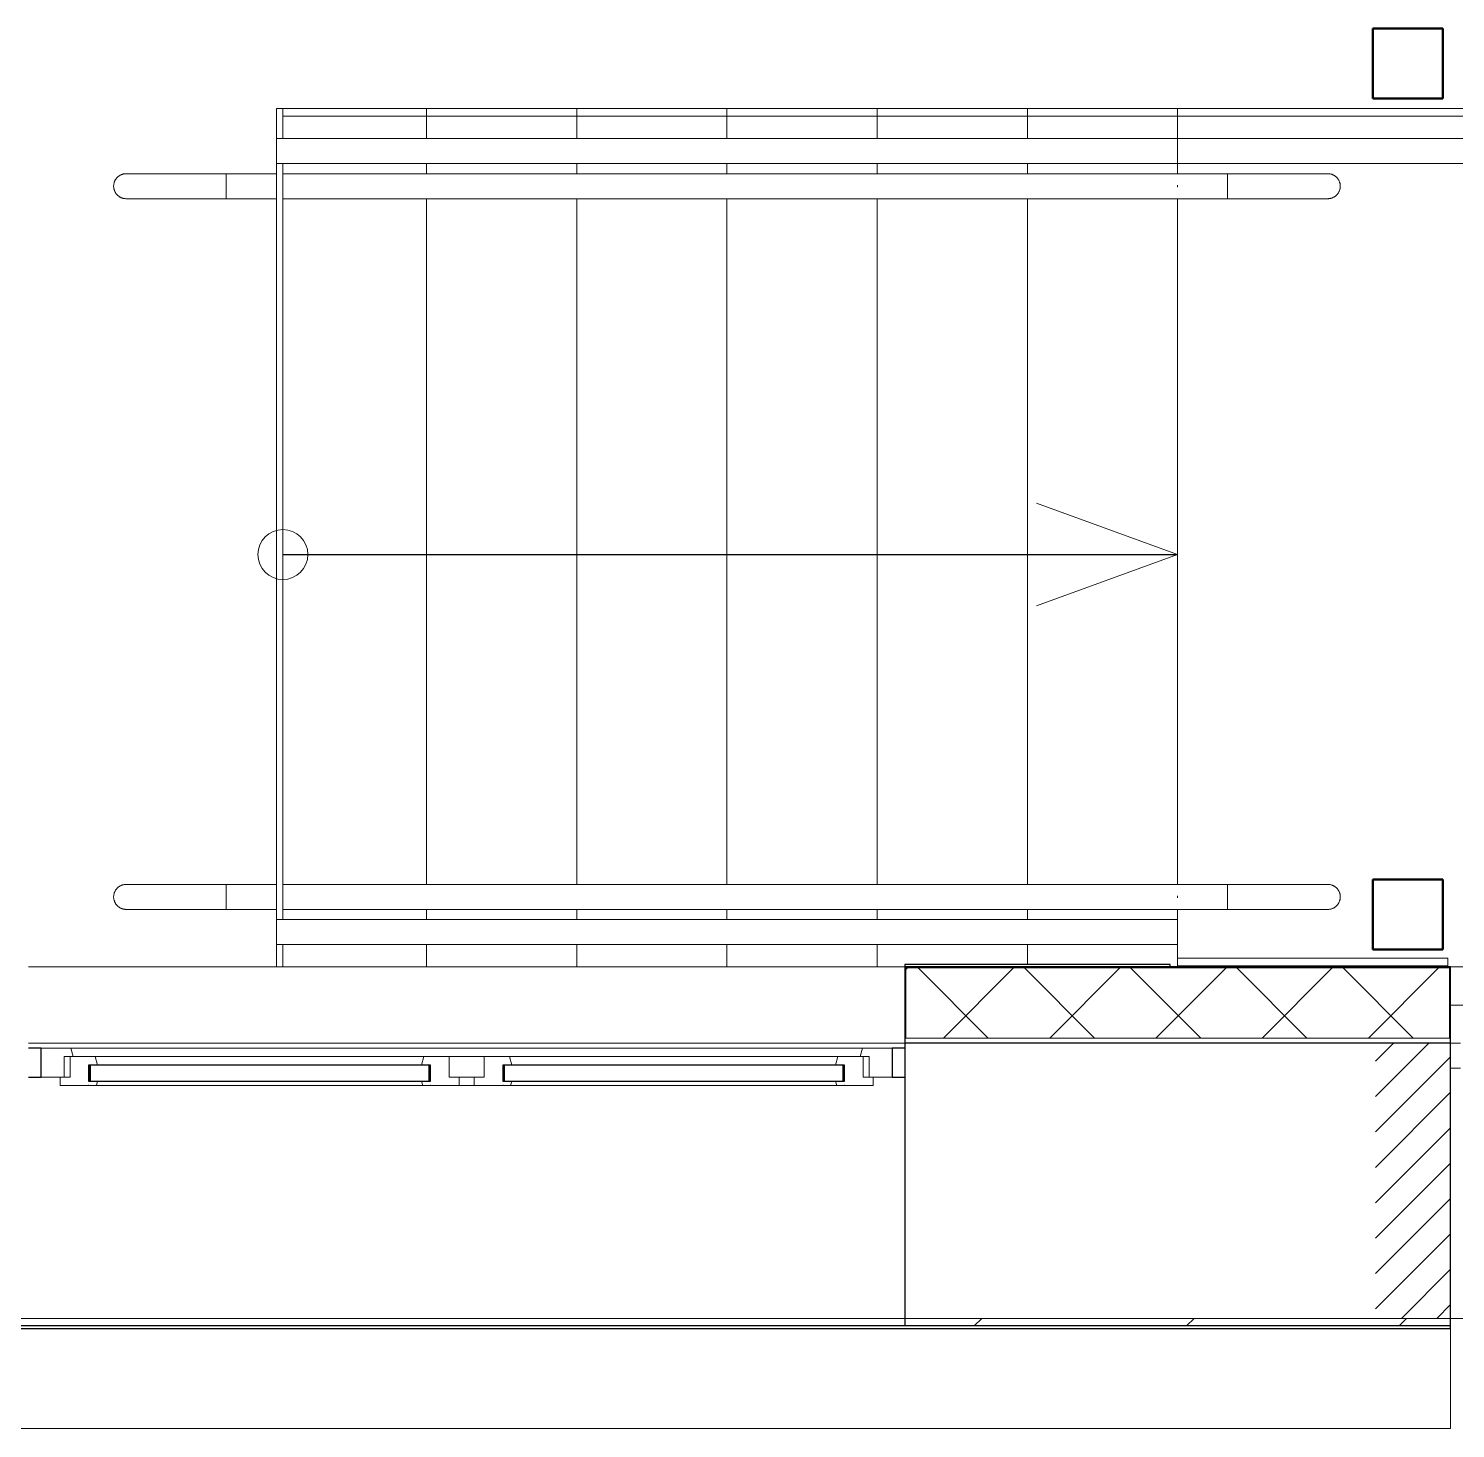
# Model space of a CAD drawing. Header units: millimetres. Extents: x -259809 to 472825, y -397243 to 31861.
# Drawn here: x -57751 to -54901, y -326052 to -323255 of the extents above; entities that cross this region are included whole.
import ezdxf

# ---------------------------------------------------------------- set-up
doc = ezdxf.new("R2010")
doc.units = ezdxf.units.MM
doc.linetypes.add('ADSK_Линия сетки', pattern=[25, 20, -2.5, 0, -2.5])
doc.linetypes.add('ADSK_Штриховая_ш2 п1_5', pattern=[4.5, 3, -1.5])
for name, color, linetype, lineweight in [('_ Окна', 252, 'Continuous', 30), ('Аннотация', 252, 'Continuous', 18), ('Двери', 252, 'Continuous', 9), ('Лестницы', 252, 'Continuous', 9), ('Несущие колонны', 252, 'Continuous', 18), ('Ограждение', 252, 'Continuous', 9), ('Окна', 252, 'Continuous', 9), ('Оси', 252, 'Continuous', 9), ('Стены внутренние', 252, 'Continuous', 18), ('Стены наружные', 252, 'Continuous', 18), ('Стены штриховка', 7, 'Continuous', 9)]:
    doc.layers.add(name, color=color, linetype=linetype, lineweight=lineweight)
doc.layers.add('Узлы', color=252, linetype='Continuous')

# ---------------------------------------------------------------- blocks, each defined once
blk = doc.blocks.new('1 этаж')
at = {"layer": 'Двери', "lineweight": 18, "true_color": 0x636466}
h = blk.add_hatch(dxfattribs=at)
h.set_pattern_fill('FP_2', color=251, style=0, pattern_type=2)
h.set_pattern_definition([(45, (-54185.8, 27129.687), (-35.3553, 35.3553), [])])
h.paths.add_polyline_path([(-53060.8, 26854.7), (-53060.8, 27404.7), (-53210.8, 27404.7), (-53210.8, 26854.7), (-53133.8, 26854.7)])
h.paths.add_polyline_path([(-54910.8, 26854.7), (-54910.8, 27404.7), (-55060.8, 27404.7), (-55060.8, 26854.7)])
at = {"layer": '_ Окна', "color": 251, "true_color": 0x636466}
for p, q in [((-57725.8, 27394.7), (-57750.8, 27394.7)), ((-57725.8, 27336.7), (-57725.8, 27394.7)), ((-56000.8, 27394.7), (-56025.8, 27394.7)), ((-56025.8, 27394.7), (-56025.8, 27336.7)), ((-57627.8, 27360.7), (-57630.8, 27360.7)), ((-57630.8, 27360.7), (-57630.8, 27328.7)), ((-56950.8, 27360.7), (-57627.8, 27360.7)), ((-57627.8, 27360.7), (-57627.8, 27328.7)), ((-57627.8, 27328.7), (-57627.8, 27360.7)), ((-56950.8, 27328.7), (-56950.8, 27360.7)), ((-56950.8, 27360.7), (-56950.8, 27328.7)), ((-56947.8, 27360.7), (-56950.8, 27360.7)), ((-56947.8, 27328.7), (-56947.8, 27360.7)), ((-56800.8, 27360.7), (-56803.8, 27360.7)), ((-56803.8, 27360.7), (-56803.8, 27328.7)), ((-56123.8, 27360.7), (-56800.8, 27360.7)), ((-56800.8, 27360.7), (-56800.8, 27328.7)), ((-56800.8, 27328.7), (-56800.8, 27360.7)), ((-56123.8, 27328.7), (-56123.8, 27360.7)), ((-56123.8, 27360.7), (-56123.8, 27328.7)), ((-56120.8, 27360.7), (-56123.8, 27360.7)), ((-56120.8, 27328.7), (-56120.8, 27360.7)), ((-57750.8, 27336.7), (-57725.8, 27336.7)), ((-56025.8, 27336.7), (-56000.8, 27336.7)), ((-57630.8, 27328.7), (-57627.8, 27328.7)), ((-57627.8, 27328.7), (-56950.8, 27328.7)), ((-56950.8, 27328.7), (-56947.8, 27328.7)), ((-56803.8, 27328.7), (-56800.8, 27328.7)), ((-56800.8, 27328.7), (-56123.8, 27328.7)), ((-56123.8, 27328.7), (-56120.8, 27328.7))]:
    blk.add_line(p, q, dxfattribs=at)
at = {"layer": '_ Окна', "color": 251, "lineweight": 18, "true_color": 0x636466}
for p, q in [((-57666.4, 27394.7), (-57725.8, 27394.7)), ((-57725.8, 27394.7), (-57725.8, 27336.7)), ((-57661.8, 27377.7), (-57666.4, 27394.7)), ((-56085.2, 27394.7), (-56089.8, 27377.7)), ((-56025.8, 27394.7), (-56085.2, 27394.7)), ((-56025.8, 27336.7), (-56025.8, 27394.7)), ((-57679.8, 27336.7), (-57679.8, 27377.7)), ((-57679.8, 27377.7), (-57667.8, 27377.7)), ((-57667.8, 27377.7), (-57667.8, 27336.7)), ((-57617.4, 27377.7), (-57667.8, 27377.7)), ((-57630.8, 27328.7), (-57630.8, 27360.7)), ((-57630.8, 27360.7), (-57612.8, 27360.7)), ((-57612.8, 27360.7), (-57617.4, 27377.7)), ((-56961.2, 27377.7), (-56965.8, 27360.7)), ((-56965.8, 27360.7), (-56947.8, 27360.7)), ((-56910.8, 27377.7), (-56961.2, 27377.7)), ((-56947.8, 27360.7), (-56947.8, 27328.7)), ((-56910.8, 27336.7), (-56910.8, 27377.7)), ((-56840.8, 27377.7), (-56840.8, 27336.7)), ((-56790.4, 27377.7), (-56840.8, 27377.7)), ((-56803.8, 27328.7), (-56803.8, 27360.7)), ((-56803.8, 27360.7), (-56785.8, 27360.7)), ((-56785.8, 27360.7), (-56790.4, 27377.7)), ((-56134.2, 27377.7), (-56138.8, 27360.7)), ((-56138.8, 27360.7), (-56120.8, 27360.7)), ((-56083.8, 27377.7), (-56134.2, 27377.7)), ((-56120.8, 27360.7), (-56120.8, 27328.7)), ((-56083.8, 27336.7), (-56083.8, 27377.7)), ((-56083.8, 27377.7), (-56071.8, 27377.7)), ((-56071.8, 27377.7), (-56071.8, 27336.7)), ((-57725.8, 27336.7), (-57687.8, 27336.7)), ((-57667.8, 27336.7), (-57687.8, 27336.7)), ((-57687.8, 27336.7), (-57687.8, 27319.7)), ((-56890.8, 27336.7), (-56910.8, 27336.7)), ((-56890.8, 27319.7), (-56890.8, 27336.7)), ((-56840.8, 27336.7), (-56860.8, 27336.7)), ((-56860.8, 27336.7), (-56860.8, 27319.7)), ((-56063.8, 27336.7), (-56083.8, 27336.7)), ((-56063.8, 27319.7), (-56063.8, 27336.7)), ((-56063.8, 27336.7), (-56025.8, 27336.7)), ((-57687.8, 27319.7), (-57631.8, 27319.7)), ((-57631.8, 27319.7), (-57630.8, 27320.7)), ((-57612.8, 27328.7), (-57630.8, 27328.7)), ((-57630.8, 27320.7), (-57629.8, 27319.7)), ((-57629.8, 27319.7), (-57615.2, 27319.7)), ((-57615.2, 27319.7), (-57612.8, 27328.7)), ((-56947.8, 27328.7), (-56965.8, 27328.7)), ((-56965.8, 27328.7), (-56963.4, 27319.7)), ((-56963.4, 27319.7), (-56948.8, 27319.7)), ((-56948.8, 27319.7), (-56947.8, 27320.7)), ((-56947.8, 27320.7), (-56946.8, 27319.7)), ((-56946.8, 27319.7), (-56890.8, 27319.7)), ((-56860.8, 27319.7), (-56804.8, 27319.7)), ((-56804.8, 27319.7), (-56803.8, 27320.7)), ((-56785.8, 27328.7), (-56803.8, 27328.7)), ((-56803.8, 27320.7), (-56802.8, 27319.7)), ((-56802.8, 27319.7), (-56788.2, 27319.7)), ((-56788.2, 27319.7), (-56785.8, 27328.7)), ((-56120.8, 27328.7), (-56138.8, 27328.7)), ((-56138.8, 27328.7), (-56136.4, 27319.7)), ((-56136.4, 27319.7), (-56121.8, 27319.7)), ((-56121.8, 27319.7), (-56120.8, 27320.7)), ((-56120.8, 27320.7), (-56119.8, 27319.7)), ((-56119.8, 27319.7), (-56063.8, 27319.7))]:
    blk.add_line(p, q, dxfattribs=at)
at = {"layer": 'Аннотация', "color": 251, "lineweight": 20, "true_color": 0x636466}
for q in [(-55737.7, 28483.3), (-55737.7, 28278.1)]:
    blk.add_line((-55455.8, 28380.7), q, dxfattribs=at)
blk.add_circle((-57242.8, 28380.7), 50, dxfattribs=at)
at = {"layer": 'Двери', "color": 251, "linetype": 'ADSK_Штриховая_ш2 п1_5', "true_color": 0x636466}
for p, q in [((-54910.8, 27404.7), (-55060.8, 27404.7)), ((-54910.8, 26854.7), (-54910.8, 27404.7)), ((-55060.8, 26854.7), (-54910.8, 26854.7))]:
    blk.add_line(p, q, dxfattribs=at)
at = {"layer": 'Двери', "color": 251, "true_color": 0x636466}
for p, q in [((-54910.8, 27404.7), (-54910.8, 27354.7)), ((-54890.8, 27404.7), (-54910.8, 27404.7)), ((-54910.8, 27354.7), (-54890.8, 27354.7))]:
    blk.add_line(p, q, dxfattribs=at)
at = {"layer": 'Лестницы', "color": 251, "true_color": 0x636466}
for p, q in [((-57242.8, 29256.7), (-56955.8, 29256.7)), ((-56955.8, 29256.7), (-56655.8, 29256.7)), ((-56955.8, 29256.7), (-56955.8, 29211.7)), ((-56955.8, 29256.7), (-56955.8, 29211.7)), ((-56655.8, 29256.7), (-56355.8, 29256.7)), ((-56655.8, 29256.7), (-56655.8, 29211.7)), ((-56655.8, 29256.7), (-56655.8, 29211.7)), ((-56355.8, 29256.7), (-56055.8, 29256.7)), ((-56355.8, 29256.7), (-56355.8, 29211.7)), ((-56355.8, 29256.7), (-56355.8, 29211.7)), ((-56055.8, 29256.7), (-55755.8, 29256.7)), ((-56055.8, 29256.7), (-56055.8, 29211.7)), ((-56055.8, 29256.7), (-56055.8, 29211.7)), ((-55755.8, 29256.7), (-55455.8, 29256.7)), ((-55755.8, 29256.7), (-55755.8, 29211.7)), ((-55755.8, 29256.7), (-55755.8, 29211.7)), ((-53115.8, 29256.7), (-55455.8, 29256.7)), ((-55455.8, 29256.7), (-55455.8, 29211.7)), ((-55455.8, 29256.7), (-55455.8, 29211.7)), ((-56955.8, 29161.7), (-56955.8, 29141.7)), ((-56955.8, 29161.7), (-56955.8, 29141.7)), ((-56655.8, 29161.7), (-56655.8, 29141.7)), ((-56655.8, 29161.7), (-56655.8, 29141.7)), ((-56355.8, 29161.7), (-56355.8, 29141.7)), ((-56355.8, 29161.7), (-56355.8, 29141.7)), ((-56055.8, 29161.7), (-56055.8, 29141.7)), ((-56055.8, 29161.7), (-56055.8, 29141.7)), ((-55755.8, 29161.7), (-55755.8, 29141.7)), ((-55755.8, 29161.7), (-55755.8, 29141.7)), ((-55455.8, 29161.7), (-55455.8, 29141.7)), ((-55455.8, 29161.7), (-55455.8, 29141.7)), ((-56955.8, 29091.7), (-56955.8, 27721.7)), ((-56955.8, 29091.7), (-56955.8, 27721.7)), ((-56655.8, 29091.7), (-56655.8, 27721.7)), ((-56655.8, 29091.7), (-56655.8, 27721.7)), ((-56355.8, 29091.7), (-56355.8, 27721.7)), ((-56355.8, 29091.7), (-56355.8, 27721.7)), ((-56055.8, 29091.7), (-56055.8, 27721.7)), ((-56055.8, 29091.7), (-56055.8, 27721.7)), ((-55755.8, 29091.7), (-55755.8, 27721.7)), ((-55755.8, 29091.7), (-55755.8, 27721.7)), ((-55455.8, 29091.7), (-55455.8, 27721.7)), ((-55455.8, 29091.7), (-55455.8, 27721.7)), ((-56955.8, 27671.7), (-56955.8, 27651.7)), ((-56955.8, 27671.7), (-56955.8, 27651.7)), ((-56655.8, 27671.7), (-56655.8, 27651.7)), ((-56655.8, 27671.7), (-56655.8, 27651.7)), ((-56355.8, 27671.7), (-56355.8, 27651.7)), ((-56355.8, 27671.7), (-56355.8, 27651.7)), ((-56055.8, 27671.7), (-56055.8, 27651.7)), ((-56055.8, 27671.7), (-56055.8, 27651.7)), ((-55755.8, 27671.7), (-55755.8, 27651.7)), ((-55755.8, 27671.7), (-55755.8, 27651.7)), ((-55455.8, 27671.7), (-55455.8, 27651.7)), ((-55455.8, 27671.7), (-55455.8, 27651.7)), ((-56955.8, 27601.7), (-56955.8, 27556.7)), ((-56955.8, 27601.7), (-56955.8, 27556.7)), ((-56655.8, 27601.7), (-56655.8, 27556.7)), ((-56655.8, 27601.7), (-56655.8, 27556.7)), ((-56355.8, 27601.7), (-56355.8, 27556.7)), ((-56355.8, 27601.7), (-56355.8, 27556.7)), ((-56055.8, 27601.7), (-56055.8, 27556.7)), ((-56055.8, 27601.7), (-56055.8, 27556.7)), ((-55755.8, 27601.7), (-55755.8, 27561.7)), ((-55755.8, 27601.7), (-55755.8, 27561.7)), ((-55455.8, 27601.7), (-55455.8, 27574.2)), ((-55455.8, 27601.7), (-55455.8, 27574.2)), ((-55455.8, 27559.2), (-55455.8, 27556.7)), ((-55455.8, 27559.2), (-55455.8, 27556.7)), ((-54910.8, 27480.7), (-54818.8, 27480.7))]:
    blk.add_line(p, q, dxfattribs=at)
at = {"layer": 'Несущие колонны', "color": 251, "lineweight": 40, "true_color": 0x636466}
for p, q in [((-55065.8, 29291.7), (-55065.8, 29431.7)), ((-55065.8, 29431.7), (-54925.8, 29431.7)), ((-54925.8, 29431.7), (-55065.8, 29431.7)), ((-55065.8, 29431.7), (-55065.8, 29291.7)), ((-54925.8, 29431.7), (-54925.8, 29291.7)), ((-54925.8, 29291.7), (-54925.8, 29431.7)), ((-54925.8, 29291.7), (-55065.8, 29291.7)), ((-55065.8, 29291.7), (-54925.8, 29291.7)), ((-55065.8, 27591.7), (-55065.8, 27731.7)), ((-55065.8, 27731.7), (-54925.8, 27731.7)), ((-54925.8, 27731.7), (-55065.8, 27731.7)), ((-55065.8, 27731.7), (-55065.8, 27591.7)), ((-54925.8, 27731.7), (-54925.8, 27591.7)), ((-54925.8, 27591.7), (-54925.8, 27731.7)), ((-54925.8, 27591.7), (-55065.8, 27591.7)), ((-55065.8, 27591.7), (-54925.8, 27591.7))]:
    blk.add_line(p, q, dxfattribs=at)
at = {"layer": 'Ограждение', "color": 251, "true_color": 0x636466}
for p, q in [((-57255.8, 29161.7), (-57255.8, 29211.7)), ((-55455.8, 29211.7), (-57255.8, 29211.7)), ((-55455.8, 29211.7), (-55455.8, 29161.7)), ((-53160.8, 29211.7), (-55455.8, 29211.7)), ((-55455.8, 29189), (-55455.8, 29184.3)), ((-55455.8, 29161.7), (-57255.8, 29161.7)), ((-55455.8, 29161.7), (-53210.8, 29161.7)), ((-57255.8, 29141.7), (-57355.8, 29141.7)), ((-57355.8, 29141.7), (-57355.8, 29091.7)), ((-57355.8, 29141.7), (-57255.8, 29141.7)), ((-55449.3, 29141.7), (-57242.8, 29141.7)), ((-57242.8, 29141.7), (-55455.8, 29141.7)), ((-55455.8, 29141.7), (-55355.8, 29141.7)), ((-55355.8, 29141.7), (-55449.3, 29141.7)), ((-55355.8, 29141.7), (-55355.8, 29091.7)), ((-57355.8, 29119), (-57355.8, 29114.3)), ((-57355.8, 29116.7), (-57355.8, 29119)), ((-57355.8, 29114.3), (-57355.8, 29116.7)), ((-55355.8, 29114.3), (-55355.8, 29119)), ((-55355.8, 29119), (-55355.8, 29116.7)), ((-55355.8, 29116.7), (-55355.8, 29114.3)), ((-57355.8, 29091.7), (-57255.8, 29091.7)), ((-57355.8, 29091.7), (-57255.8, 29091.7)), ((-57242.8, 29091.7), (-55449.3, 29091.7)), ((-57242.8, 29091.7), (-55455.8, 29091.7)), ((-55455.8, 29091.7), (-55355.8, 29091.7)), ((-55449.3, 29091.7), (-55355.8, 29091.7)), ((-57255.8, 27721.7), (-57355.8, 27721.7)), ((-57355.8, 27721.7), (-57355.8, 27671.7)), ((-57355.8, 27721.7), (-57255.8, 27721.7)), ((-55449.3, 27721.7), (-57242.8, 27721.7)), ((-57242.8, 27721.7), (-55455.8, 27721.7)), ((-55455.8, 27721.7), (-55355.8, 27721.7)), ((-55355.8, 27721.7), (-55449.3, 27721.7)), ((-55355.8, 27721.7), (-55355.8, 27671.7)), ((-57355.8, 27699), (-57355.8, 27694.3)), ((-57355.8, 27696.7), (-57355.8, 27699)), ((-57355.8, 27694.3), (-57355.8, 27696.7)), ((-55355.8, 27694.3), (-55355.8, 27699)), ((-55355.8, 27699), (-55355.8, 27696.7)), ((-55355.8, 27696.7), (-55355.8, 27694.3)), ((-57355.8, 27671.7), (-57255.8, 27671.7)), ((-57355.8, 27671.7), (-57255.8, 27671.7)), ((-57255.8, 27601.7), (-57255.8, 27651.7)), ((-55455.8, 27651.7), (-57255.8, 27651.7)), ((-57242.8, 27671.7), (-55449.3, 27671.7)), ((-57242.8, 27671.7), (-55455.8, 27671.7)), ((-55455.8, 27671.7), (-55355.8, 27671.7)), ((-55455.8, 27651.7), (-55455.8, 27601.7)), ((-55449.3, 27671.7), (-55355.8, 27671.7)), ((-55455.8, 27601.7), (-57255.8, 27601.7)), ((-57750.8, 26854.7), (-56000.8, 26854.7)), ((-54910.8, 26834.7), (-54910.8, 26634.7)), ((-54910.8, 26634.7), (-58440.8, 26634.7))]:
    blk.add_line(p, q, dxfattribs=at)
at = {"layer": 'Ограждение', "color": 251, "true_color": 0x636466, "flags": 128}
for points in [[(-57580.8, 29116.7), (-57580.8, 29117.7), (-57580.7, 29118.7), (-57580.6, 29119.7), (-57580.5, 29120.7), (-57580.3, 29121.7), (-57580.1, 29122.6), (-57579.8, 29123.6), (-57579.5, 29124.6), (-57579.2, 29125.5), (-57578.8, 29126.4), (-57578.4, 29127.3), (-57578, 29128.2), (-57577.5, 29129.1), (-57577, 29130), (-57576.4, 29130.8), (-57575.9, 29131.6), (-57575.2, 29132.4), (-57574.6, 29133.2), (-57573.9, 29133.9), (-57573.2, 29134.6), (-57572.5, 29135.3), (-57571.7, 29136), (-57570.9, 29136.6), (-57570.1, 29137.2), (-57569.3, 29137.7), (-57568.5, 29138.2), (-57567.6, 29138.7), (-57566.7, 29139.2), (-57565.8, 29139.6), (-57564.9, 29140), (-57563.9, 29140.3), (-57563, 29140.6), (-57562, 29140.9), (-57561, 29141.1), (-57560.1, 29141.3), (-57559.1, 29141.5), (-57558.1, 29141.6), (-57557.1, 29141.7), (-57556.1, 29141.7), (-57555.8, 29141.7)], [(-57355.8, 29141.7), (-57363.8, 29141.7), (-57371.8, 29141.7), (-57379.7, 29141.7), (-57387.7, 29141.7), (-57395.5, 29141.7), (-57403.3, 29141.7), (-57411.1, 29141.7), (-57418.7, 29141.7), (-57426.3, 29141.7), (-57433.7, 29141.7), (-57441, 29141.7), (-57448.2, 29141.7), (-57455.2, 29141.7), (-57462, 29141.7), (-57468.7, 29141.7), (-57475.2, 29141.7), (-57481.6, 29141.7), (-57487.7, 29141.7), (-57493.6, 29141.7), (-57499.3, 29141.7), (-57504.7, 29141.7), (-57509.9, 29141.7), (-57514.9, 29141.7), (-57519.6, 29141.7), (-57524.1, 29141.7), (-57528.3, 29141.7), (-57532.2, 29141.7), (-57535.8, 29141.7), (-57539.2, 29141.7), (-57542.2, 29141.7), (-57545, 29141.7), (-57547.4, 29141.7), (-57549.5, 29141.7), (-57551.4, 29141.7), (-57552.9, 29141.7), (-57554.1, 29141.7), (-57555, 29141.7), (-57555.5, 29141.7), (-57555.8, 29141.7), (-57555.8, 29141.7)], [(-57555.8, 29141.7), (-57555.6, 29141.7), (-57555.2, 29141.7), (-57554.4, 29141.7), (-57553.2, 29141.7), (-57551.8, 29141.7), (-57550.1, 29141.7), (-57548, 29141.7), (-57545.6, 29141.7), (-57543, 29141.7), (-57540, 29141.7), (-57536.8, 29141.7), (-57533.2, 29141.7), (-57529.4, 29141.7), (-57525.3, 29141.7), (-57520.9, 29141.7), (-57516.2, 29141.7), (-57511.3, 29141.7), (-57506.2, 29141.7), (-57500.8, 29141.7), (-57495.1, 29141.7), (-57489.3, 29141.7), (-57483.2, 29141.7), (-57477, 29141.7), (-57470.5, 29141.7), (-57463.9, 29141.7), (-57457, 29141.7), (-57450.1, 29141.7), (-57442.9, 29141.7), (-57435.7, 29141.7), (-57428.3, 29141.7), (-57420.8, 29141.7), (-57413.1, 29141.7), (-57405.4, 29141.7), (-57397.6, 29141.7), (-57389.8, 29141.7), (-57381.9, 29141.7), (-57373.9, 29141.7), (-57366, 29141.7), (-57358, 29141.7), (-57355.8, 29141.7)], [(-55355.8, 29141.7), (-55347.8, 29141.7), (-55339.8, 29141.7), (-55331.9, 29141.7), (-55323.9, 29141.7), (-55316.1, 29141.7), (-55308.3, 29141.7), (-55300.5, 29141.7), (-55292.9, 29141.7), (-55285.3, 29141.7), (-55277.9, 29141.7), (-55270.6, 29141.7), (-55263.4, 29141.7), (-55256.4, 29141.7), (-55249.6, 29141.7), (-55242.9, 29141.7), (-55236.4, 29141.7), (-55230, 29141.7), (-55223.9, 29141.7), (-55218, 29141.7), (-55212.3, 29141.7), (-55206.9, 29141.7), (-55201.7, 29141.7), (-55196.7, 29141.7), (-55192, 29141.7), (-55187.5, 29141.7), (-55183.3, 29141.7), (-55179.4, 29141.7), (-55175.8, 29141.7), (-55172.4, 29141.7), (-55169.4, 29141.7), (-55166.6, 29141.7), (-55164.2, 29141.7), (-55162.1, 29141.7), (-55160.2, 29141.7), (-55158.7, 29141.7), (-55157.5, 29141.7), (-55156.6, 29141.7), (-55156.1, 29141.7), (-55155.8, 29141.7), (-55155.8, 29141.7)], [(-55155.8, 29141.7), (-55156, 29141.7), (-55156.4, 29141.7), (-55157.2, 29141.7), (-55158.4, 29141.7), (-55159.8, 29141.7), (-55161.5, 29141.7), (-55163.6, 29141.7), (-55166, 29141.7), (-55168.6, 29141.7), (-55171.6, 29141.7), (-55174.9, 29141.7), (-55178.4, 29141.7), (-55182.2, 29141.7), (-55186.4, 29141.7), (-55190.7, 29141.7), (-55195.4, 29141.7), (-55200.3, 29141.7), (-55205.4, 29141.7), (-55210.8, 29141.7), (-55216.5, 29141.7), (-55222.3, 29141.7), (-55228.4, 29141.7), (-55234.6, 29141.7), (-55241.1, 29141.7), (-55247.7, 29141.7), (-55254.6, 29141.7), (-55261.5, 29141.7), (-55268.7, 29141.7), (-55275.9, 29141.7), (-55283.3, 29141.7), (-55290.8, 29141.7), (-55298.5, 29141.7), (-55306.2, 29141.7), (-55314, 29141.7), (-55321.8, 29141.7), (-55329.7, 29141.7), (-55337.7, 29141.7), (-55345.6, 29141.7), (-55353.6, 29141.7), (-55355.8, 29141.7)], [(-55155.8, 29141.7), (-55154.8, 29141.7), (-55153.8, 29141.6), (-55152.8, 29141.5), (-55151.8, 29141.4), (-55150.8, 29141.2), (-55149.9, 29141), (-55148.9, 29140.7), (-55147.9, 29140.4), (-55147, 29140.1), (-55146.1, 29139.7), (-55145.2, 29139.3), (-55144.3, 29138.9), (-55143.4, 29138.4), (-55142.5, 29137.9), (-55141.7, 29137.3), (-55140.9, 29136.7), (-55140.1, 29136.1), (-55139.3, 29135.5), (-55138.6, 29134.8), (-55137.9, 29134.1), (-55137.2, 29133.4), (-55136.5, 29132.6), (-55135.9, 29131.8), (-55135.3, 29131), (-55134.8, 29130.2), (-55134.2, 29129.3), (-55133.8, 29128.5), (-55133.3, 29127.6), (-55132.9, 29126.7), (-55132.5, 29125.7), (-55132.2, 29124.8), (-55131.9, 29123.9), (-55131.6, 29122.9), (-55131.4, 29121.9), (-55131.2, 29120.9), (-55131, 29119.9), (-55130.9, 29119), (-55130.8, 29118), (-55130.8, 29117), (-55130.8, 29116.7)], [(-57555.8, 29091.7), (-57556.8, 29091.7), (-57557.8, 29091.8), (-57558.8, 29091.9), (-57559.8, 29092), (-57560.8, 29092.2), (-57561.7, 29092.4), (-57562.7, 29092.7), (-57563.7, 29093), (-57564.6, 29093.3), (-57565.5, 29093.7), (-57566.5, 29094.1), (-57567.3, 29094.5), (-57568.2, 29095), (-57569.1, 29095.5), (-57569.9, 29096.1), (-57570.7, 29096.6), (-57571.5, 29097.2), (-57572.3, 29097.9), (-57573, 29098.6), (-57573.7, 29099.3), (-57574.4, 29100), (-57575.1, 29100.8), (-57575.7, 29101.5), (-57576.3, 29102.3), (-57576.8, 29103.2), (-57577.4, 29104), (-57577.9, 29104.9), (-57578.3, 29105.8), (-57578.7, 29106.7), (-57579.1, 29107.6), (-57579.4, 29108.6), (-57579.8, 29109.5), (-57580, 29110.5), (-57580.2, 29111.5), (-57580.4, 29112.4), (-57580.6, 29113.4), (-57580.7, 29114.4), (-57580.8, 29115.4), (-57580.8, 29116.4), (-57580.8, 29116.7)], [(-55130.8, 29116.7), (-55130.8, 29115.7), (-55130.9, 29114.7), (-55131, 29113.7), (-55131.1, 29112.7), (-55131.3, 29111.7), (-55131.5, 29110.7), (-55131.8, 29109.8), (-55132.1, 29108.8), (-55132.4, 29107.9), (-55132.8, 29107), (-55133.2, 29106), (-55133.6, 29105.1), (-55134.1, 29104.3), (-55134.6, 29103.4), (-55135.2, 29102.6), (-55135.7, 29101.8), (-55136.4, 29101), (-55137, 29100.2), (-55137.7, 29099.5), (-55138.4, 29098.8), (-55139.1, 29098.1), (-55139.9, 29097.4), (-55140.7, 29096.8), (-55141.5, 29096.2), (-55142.3, 29095.7), (-55143.1, 29095.1), (-55144, 29094.6), (-55144.9, 29094.2), (-55145.8, 29093.8), (-55146.7, 29093.4), (-55147.7, 29093), (-55148.6, 29092.7), (-55149.6, 29092.5), (-55150.6, 29092.2), (-55151.6, 29092.1), (-55152.5, 29091.9), (-55153.5, 29091.8), (-55154.5, 29091.7), (-55155.5, 29091.7), (-55155.8, 29091.7)], [(-57355.8, 29091.7), (-57363.8, 29091.7), (-57371.8, 29091.7), (-57379.7, 29091.7), (-57387.7, 29091.7), (-57395.5, 29091.7), (-57403.3, 29091.7), (-57411.1, 29091.7), (-57418.7, 29091.7), (-57426.3, 29091.7), (-57433.7, 29091.7), (-57441, 29091.7), (-57448.2, 29091.7), (-57455.2, 29091.7), (-57462, 29091.7), (-57468.7, 29091.7), (-57475.2, 29091.7), (-57481.6, 29091.7), (-57487.7, 29091.7), (-57493.6, 29091.7), (-57499.3, 29091.7), (-57504.7, 29091.7), (-57509.9, 29091.7), (-57514.9, 29091.7), (-57519.6, 29091.7), (-57524.1, 29091.7), (-57528.3, 29091.7), (-57532.2, 29091.7), (-57535.8, 29091.7), (-57539.2, 29091.7), (-57542.2, 29091.7), (-57545, 29091.7), (-57547.4, 29091.7), (-57549.5, 29091.7), (-57551.4, 29091.7), (-57552.9, 29091.7), (-57554.1, 29091.7), (-57555, 29091.7), (-57555.5, 29091.7), (-57555.8, 29091.7), (-57555.8, 29091.7)], [(-57555.8, 29091.7), (-57555.6, 29091.7), (-57555.2, 29091.7), (-57554.4, 29091.7), (-57553.2, 29091.7), (-57551.8, 29091.7), (-57550.1, 29091.7), (-57548, 29091.7), (-57545.6, 29091.7), (-57543, 29091.7), (-57540, 29091.7), (-57536.8, 29091.7), (-57533.2, 29091.7), (-57529.4, 29091.7), (-57525.3, 29091.7), (-57520.9, 29091.7), (-57516.2, 29091.7), (-57511.3, 29091.7), (-57506.2, 29091.7), (-57500.8, 29091.7), (-57495.1, 29091.7), (-57489.3, 29091.7), (-57483.2, 29091.7), (-57477, 29091.7), (-57470.5, 29091.7), (-57463.9, 29091.7), (-57457, 29091.7), (-57450.1, 29091.7), (-57442.9, 29091.7), (-57435.7, 29091.7), (-57428.3, 29091.7), (-57420.8, 29091.7), (-57413.1, 29091.7), (-57405.4, 29091.7), (-57397.6, 29091.7), (-57389.8, 29091.7), (-57381.9, 29091.7), (-57373.9, 29091.7), (-57366, 29091.7), (-57358, 29091.7), (-57355.8, 29091.7)], [(-55355.8, 29091.7), (-55347.8, 29091.7), (-55339.8, 29091.7), (-55331.9, 29091.7), (-55323.9, 29091.7), (-55316.1, 29091.7), (-55308.3, 29091.7), (-55300.5, 29091.7), (-55292.9, 29091.7), (-55285.3, 29091.7), (-55277.9, 29091.7), (-55270.6, 29091.7), (-55263.4, 29091.7), (-55256.4, 29091.7), (-55249.6, 29091.7), (-55242.9, 29091.7), (-55236.4, 29091.7), (-55230, 29091.7), (-55223.9, 29091.7), (-55218, 29091.7), (-55212.3, 29091.7), (-55206.9, 29091.7), (-55201.7, 29091.7), (-55196.7, 29091.7), (-55192, 29091.7), (-55187.5, 29091.7), (-55183.3, 29091.7), (-55179.4, 29091.7), (-55175.8, 29091.7), (-55172.4, 29091.7), (-55169.4, 29091.7), (-55166.6, 29091.7), (-55164.2, 29091.7), (-55162.1, 29091.7), (-55160.2, 29091.7), (-55158.7, 29091.7), (-55157.5, 29091.7), (-55156.6, 29091.7), (-55156.1, 29091.7), (-55155.8, 29091.7), (-55155.8, 29091.7)], [(-55155.8, 29091.7), (-55156, 29091.7), (-55156.4, 29091.7), (-55157.2, 29091.7), (-55158.4, 29091.7), (-55159.8, 29091.7), (-55161.5, 29091.7), (-55163.6, 29091.7), (-55166, 29091.7), (-55168.6, 29091.7), (-55171.6, 29091.7), (-55174.9, 29091.7), (-55178.4, 29091.7), (-55182.2, 29091.7), (-55186.4, 29091.7), (-55190.7, 29091.7), (-55195.4, 29091.7), (-55200.3, 29091.7), (-55205.4, 29091.7), (-55210.8, 29091.7), (-55216.5, 29091.7), (-55222.3, 29091.7), (-55228.4, 29091.7), (-55234.6, 29091.7), (-55241.1, 29091.7), (-55247.7, 29091.7), (-55254.6, 29091.7), (-55261.5, 29091.7), (-55268.7, 29091.7), (-55275.9, 29091.7), (-55283.3, 29091.7), (-55290.8, 29091.7), (-55298.5, 29091.7), (-55306.2, 29091.7), (-55314, 29091.7), (-55321.8, 29091.7), (-55329.7, 29091.7), (-55337.7, 29091.7), (-55345.6, 29091.7), (-55353.6, 29091.7), (-55355.8, 29091.7)], [(-57580.8, 27696.7), (-57580.8, 27697.7), (-57580.7, 27698.7), (-57580.6, 27699.7), (-57580.5, 27700.7), (-57580.3, 27701.7), (-57580.1, 27702.6), (-57579.8, 27703.6), (-57579.5, 27704.6), (-57579.2, 27705.5), (-57578.8, 27706.4), (-57578.4, 27707.3), (-57578, 27708.2), (-57577.5, 27709.1), (-57577, 27710), (-57576.4, 27710.8), (-57575.9, 27711.6), (-57575.2, 27712.4), (-57574.6, 27713.2), (-57573.9, 27713.9), (-57573.2, 27714.6), (-57572.5, 27715.3), (-57571.7, 27716), (-57570.9, 27716.6), (-57570.1, 27717.2), (-57569.3, 27717.7), (-57568.5, 27718.2), (-57567.6, 27718.7), (-57566.7, 27719.2), (-57565.8, 27719.6), (-57564.9, 27720), (-57563.9, 27720.3), (-57563, 27720.6), (-57562, 27720.9), (-57561, 27721.1), (-57560.1, 27721.3), (-57559.1, 27721.5), (-57558.1, 27721.6), (-57557.1, 27721.7), (-57556.1, 27721.7), (-57555.8, 27721.7)], [(-57355.8, 27721.7), (-57363.8, 27721.7), (-57371.8, 27721.7), (-57379.7, 27721.7), (-57387.7, 27721.7), (-57395.5, 27721.7), (-57403.3, 27721.7), (-57411.1, 27721.7), (-57418.7, 27721.7), (-57426.3, 27721.7), (-57433.7, 27721.7), (-57441, 27721.7), (-57448.2, 27721.7), (-57455.2, 27721.7), (-57462, 27721.7), (-57468.7, 27721.7), (-57475.2, 27721.7), (-57481.6, 27721.7), (-57487.7, 27721.7), (-57493.6, 27721.7), (-57499.3, 27721.7), (-57504.7, 27721.7), (-57509.9, 27721.7), (-57514.9, 27721.7), (-57519.6, 27721.7), (-57524.1, 27721.7), (-57528.3, 27721.7), (-57532.2, 27721.7), (-57535.8, 27721.7), (-57539.2, 27721.7), (-57542.2, 27721.7), (-57545, 27721.7), (-57547.4, 27721.7), (-57549.5, 27721.7), (-57551.4, 27721.7), (-57552.9, 27721.7), (-57554.1, 27721.7), (-57555, 27721.7), (-57555.5, 27721.7), (-57555.8, 27721.7), (-57555.8, 27721.7)], [(-57555.8, 27721.7), (-57555.6, 27721.7), (-57555.2, 27721.7), (-57554.4, 27721.7), (-57553.2, 27721.7), (-57551.8, 27721.7), (-57550.1, 27721.7), (-57548, 27721.7), (-57545.6, 27721.7), (-57543, 27721.7), (-57540, 27721.7), (-57536.8, 27721.7), (-57533.2, 27721.7), (-57529.4, 27721.7), (-57525.3, 27721.7), (-57520.9, 27721.7), (-57516.2, 27721.7), (-57511.3, 27721.7), (-57506.2, 27721.7), (-57500.8, 27721.7), (-57495.1, 27721.7), (-57489.3, 27721.7), (-57483.2, 27721.7), (-57477, 27721.7), (-57470.5, 27721.7), (-57463.9, 27721.7), (-57457, 27721.7), (-57450.1, 27721.7), (-57442.9, 27721.7), (-57435.7, 27721.7), (-57428.3, 27721.7), (-57420.8, 27721.7), (-57413.1, 27721.7), (-57405.4, 27721.7), (-57397.6, 27721.7), (-57389.8, 27721.7), (-57381.9, 27721.7), (-57373.9, 27721.7), (-57366, 27721.7), (-57358, 27721.7), (-57355.8, 27721.7)], [(-55355.8, 27721.7), (-55347.8, 27721.7), (-55339.8, 27721.7), (-55331.9, 27721.7), (-55323.9, 27721.7), (-55316.1, 27721.7), (-55308.3, 27721.7), (-55300.5, 27721.7), (-55292.9, 27721.7), (-55285.3, 27721.7), (-55277.9, 27721.7), (-55270.6, 27721.7), (-55263.4, 27721.7), (-55256.4, 27721.7), (-55249.6, 27721.7), (-55242.9, 27721.7), (-55236.4, 27721.7), (-55230, 27721.7), (-55223.9, 27721.7), (-55218, 27721.7), (-55212.3, 27721.7), (-55206.9, 27721.7), (-55201.7, 27721.7), (-55196.7, 27721.7), (-55192, 27721.7), (-55187.5, 27721.7), (-55183.3, 27721.7), (-55179.4, 27721.7), (-55175.8, 27721.7), (-55172.4, 27721.7), (-55169.4, 27721.7), (-55166.6, 27721.7), (-55164.2, 27721.7), (-55162.1, 27721.7), (-55160.2, 27721.7), (-55158.7, 27721.7), (-55157.5, 27721.7), (-55156.6, 27721.7), (-55156.1, 27721.7), (-55155.8, 27721.7), (-55155.8, 27721.7)], [(-55155.8, 27721.7), (-55156, 27721.7), (-55156.4, 27721.7), (-55157.2, 27721.7), (-55158.4, 27721.7), (-55159.8, 27721.7), (-55161.5, 27721.7), (-55163.6, 27721.7), (-55166, 27721.7), (-55168.6, 27721.7), (-55171.6, 27721.7), (-55174.9, 27721.7), (-55178.4, 27721.7), (-55182.2, 27721.7), (-55186.4, 27721.7), (-55190.7, 27721.7), (-55195.4, 27721.7), (-55200.3, 27721.7), (-55205.4, 27721.7), (-55210.8, 27721.7), (-55216.5, 27721.7), (-55222.3, 27721.7), (-55228.4, 27721.7), (-55234.6, 27721.7), (-55241.1, 27721.7), (-55247.7, 27721.7), (-55254.6, 27721.7), (-55261.5, 27721.7), (-55268.7, 27721.7), (-55275.9, 27721.7), (-55283.3, 27721.7), (-55290.8, 27721.7), (-55298.5, 27721.7), (-55306.2, 27721.7), (-55314, 27721.7), (-55321.8, 27721.7), (-55329.7, 27721.7), (-55337.7, 27721.7), (-55345.6, 27721.7), (-55353.6, 27721.7), (-55355.8, 27721.7)], [(-55155.8, 27721.7), (-55154.8, 27721.7), (-55153.8, 27721.6), (-55152.8, 27721.5), (-55151.8, 27721.4), (-55150.8, 27721.2), (-55149.9, 27721), (-55148.9, 27720.7), (-55147.9, 27720.4), (-55147, 27720.1), (-55146.1, 27719.7), (-55145.2, 27719.3), (-55144.3, 27718.9), (-55143.4, 27718.4), (-55142.5, 27717.9), (-55141.7, 27717.3), (-55140.9, 27716.7), (-55140.1, 27716.1), (-55139.3, 27715.5), (-55138.6, 27714.8), (-55137.9, 27714.1), (-55137.2, 27713.4), (-55136.5, 27712.6), (-55135.9, 27711.8), (-55135.3, 27711), (-55134.8, 27710.2), (-55134.2, 27709.3), (-55133.8, 27708.5), (-55133.3, 27707.6), (-55132.9, 27706.7), (-55132.5, 27705.7), (-55132.2, 27704.8), (-55131.9, 27703.9), (-55131.6, 27702.9), (-55131.4, 27701.9), (-55131.2, 27700.9), (-55131, 27699.9), (-55130.9, 27699), (-55130.8, 27698), (-55130.8, 27697), (-55130.8, 27696.7)], [(-57555.8, 27671.7), (-57556.8, 27671.7), (-57557.8, 27671.8), (-57558.8, 27671.9), (-57559.8, 27672), (-57560.8, 27672.2), (-57561.7, 27672.4), (-57562.7, 27672.7), (-57563.7, 27673), (-57564.6, 27673.3), (-57565.5, 27673.7), (-57566.5, 27674.1), (-57567.3, 27674.5), (-57568.2, 27675), (-57569.1, 27675.5), (-57569.9, 27676.1), (-57570.7, 27676.6), (-57571.5, 27677.2), (-57572.3, 27677.9), (-57573, 27678.6), (-57573.7, 27679.3), (-57574.4, 27680), (-57575.1, 27680.8), (-57575.7, 27681.5), (-57576.3, 27682.3), (-57576.8, 27683.2), (-57577.4, 27684), (-57577.9, 27684.9), (-57578.3, 27685.8), (-57578.7, 27686.7), (-57579.1, 27687.6), (-57579.4, 27688.6), (-57579.8, 27689.5), (-57580, 27690.5), (-57580.2, 27691.5), (-57580.4, 27692.4), (-57580.6, 27693.4), (-57580.7, 27694.4), (-57580.8, 27695.4), (-57580.8, 27696.4), (-57580.8, 27696.7)], [(-55130.8, 27696.7), (-55130.8, 27695.7), (-55130.9, 27694.7), (-55131, 27693.7), (-55131.1, 27692.7), (-55131.3, 27691.7), (-55131.5, 27690.7), (-55131.8, 27689.8), (-55132.1, 27688.8), (-55132.4, 27687.9), (-55132.8, 27687), (-55133.2, 27686), (-55133.6, 27685.1), (-55134.1, 27684.3), (-55134.6, 27683.4), (-55135.2, 27682.6), (-55135.7, 27681.8), (-55136.4, 27681), (-55137, 27680.2), (-55137.7, 27679.5), (-55138.4, 27678.8), (-55139.1, 27678.1), (-55139.9, 27677.4), (-55140.7, 27676.8), (-55141.5, 27676.2), (-55142.3, 27675.7), (-55143.1, 27675.1), (-55144, 27674.6), (-55144.9, 27674.2), (-55145.8, 27673.8), (-55146.7, 27673.4), (-55147.7, 27673), (-55148.6, 27672.7), (-55149.6, 27672.5), (-55150.6, 27672.2), (-55151.6, 27672.1), (-55152.5, 27671.9), (-55153.5, 27671.8), (-55154.5, 27671.7), (-55155.5, 27671.7), (-55155.8, 27671.7)], [(-57355.8, 27671.7), (-57363.8, 27671.7), (-57371.8, 27671.7), (-57379.7, 27671.7), (-57387.7, 27671.7), (-57395.5, 27671.7), (-57403.3, 27671.7), (-57411.1, 27671.7), (-57418.7, 27671.7), (-57426.3, 27671.7), (-57433.7, 27671.7), (-57441, 27671.7), (-57448.2, 27671.7), (-57455.2, 27671.7), (-57462, 27671.7), (-57468.7, 27671.7), (-57475.2, 27671.7), (-57481.6, 27671.7), (-57487.7, 27671.7), (-57493.6, 27671.7), (-57499.3, 27671.7), (-57504.7, 27671.7), (-57509.9, 27671.7), (-57514.9, 27671.7), (-57519.6, 27671.7), (-57524.1, 27671.7), (-57528.3, 27671.7), (-57532.2, 27671.7), (-57535.8, 27671.7), (-57539.2, 27671.7), (-57542.2, 27671.7), (-57545, 27671.7), (-57547.4, 27671.7), (-57549.5, 27671.7), (-57551.4, 27671.7), (-57552.9, 27671.7), (-57554.1, 27671.7), (-57555, 27671.7), (-57555.5, 27671.7), (-57555.8, 27671.7), (-57555.8, 27671.7)], [(-57555.8, 27671.7), (-57555.6, 27671.7), (-57555.2, 27671.7), (-57554.4, 27671.7), (-57553.2, 27671.7), (-57551.8, 27671.7), (-57550.1, 27671.7), (-57548, 27671.7), (-57545.6, 27671.7), (-57543, 27671.7), (-57540, 27671.7), (-57536.8, 27671.7), (-57533.2, 27671.7), (-57529.4, 27671.7), (-57525.3, 27671.7), (-57520.9, 27671.7), (-57516.2, 27671.7), (-57511.3, 27671.7), (-57506.2, 27671.7), (-57500.8, 27671.7), (-57495.1, 27671.7), (-57489.3, 27671.7), (-57483.2, 27671.7), (-57477, 27671.7), (-57470.5, 27671.7), (-57463.9, 27671.7), (-57457, 27671.7), (-57450.1, 27671.7), (-57442.9, 27671.7), (-57435.7, 27671.7), (-57428.3, 27671.7), (-57420.8, 27671.7), (-57413.1, 27671.7), (-57405.4, 27671.7), (-57397.6, 27671.7), (-57389.8, 27671.7), (-57381.9, 27671.7), (-57373.9, 27671.7), (-57366, 27671.7), (-57358, 27671.7), (-57355.8, 27671.7)], [(-55355.8, 27671.7), (-55347.8, 27671.7), (-55339.8, 27671.7), (-55331.9, 27671.7), (-55323.9, 27671.7), (-55316.1, 27671.7), (-55308.3, 27671.7), (-55300.5, 27671.7), (-55292.9, 27671.7), (-55285.3, 27671.7), (-55277.9, 27671.7), (-55270.6, 27671.7), (-55263.4, 27671.7), (-55256.4, 27671.7), (-55249.6, 27671.7), (-55242.9, 27671.7), (-55236.4, 27671.7), (-55230, 27671.7), (-55223.9, 27671.7), (-55218, 27671.7), (-55212.3, 27671.7), (-55206.9, 27671.7), (-55201.7, 27671.7), (-55196.7, 27671.7), (-55192, 27671.7), (-55187.5, 27671.7), (-55183.3, 27671.7), (-55179.4, 27671.7), (-55175.8, 27671.7), (-55172.4, 27671.7), (-55169.4, 27671.7), (-55166.6, 27671.7), (-55164.2, 27671.7), (-55162.1, 27671.7), (-55160.2, 27671.7), (-55158.7, 27671.7), (-55157.5, 27671.7), (-55156.6, 27671.7), (-55156.1, 27671.7), (-55155.8, 27671.7), (-55155.8, 27671.7)], [(-55155.8, 27671.7), (-55156, 27671.7), (-55156.4, 27671.7), (-55157.2, 27671.7), (-55158.4, 27671.7), (-55159.8, 27671.7), (-55161.5, 27671.7), (-55163.6, 27671.7), (-55166, 27671.7), (-55168.6, 27671.7), (-55171.6, 27671.7), (-55174.9, 27671.7), (-55178.4, 27671.7), (-55182.2, 27671.7), (-55186.4, 27671.7), (-55190.7, 27671.7), (-55195.4, 27671.7), (-55200.3, 27671.7), (-55205.4, 27671.7), (-55210.8, 27671.7), (-55216.5, 27671.7), (-55222.3, 27671.7), (-55228.4, 27671.7), (-55234.6, 27671.7), (-55241.1, 27671.7), (-55247.7, 27671.7), (-55254.6, 27671.7), (-55261.5, 27671.7), (-55268.7, 27671.7), (-55275.9, 27671.7), (-55283.3, 27671.7), (-55290.8, 27671.7), (-55298.5, 27671.7), (-55306.2, 27671.7), (-55314, 27671.7), (-55321.8, 27671.7), (-55329.7, 27671.7), (-55337.7, 27671.7), (-55345.6, 27671.7), (-55353.6, 27671.7), (-55355.8, 27671.7)]]:
    blk.add_lwpolyline(points, dxfattribs=at)
at = {"layer": 'Ограждение', "color": 251, "true_color": 0x636466}
for points in [[(-55455.8, 29114.6), (-55455.8, 29115.3), (-55455.8, 29116.7), (-55455.8, 29118), (-55455.8, 29118.7)], [(-55455.8, 27694.6), (-55455.8, 27695.3), (-55455.8, 27696.7), (-55455.8, 27698), (-55455.8, 27698.7)]]:
    blk.add_open_spline(points, degree=3, dxfattribs=at)
at = {"layer": 'Окна', "color": 251, "true_color": 0x636466}
for p, q in [((-56085.2, 27394.7), (-57666.4, 27394.7)), ((-56961.2, 27377.7), (-57617.4, 27377.7)), ((-56910.8, 27377.7), (-56840.8, 27377.7)), ((-56134.2, 27377.7), (-56790.4, 27377.7)), ((-56890.8, 27336.7), (-56860.8, 27336.7)), ((-57631.8, 27319.7), (-57629.8, 27319.7)), ((-57615.2, 27319.7), (-56963.4, 27319.7)), ((-56948.8, 27319.7), (-56946.8, 27319.7)), ((-56860.8, 27319.7), (-56890.8, 27319.7)), ((-56804.8, 27319.7), (-56802.8, 27319.7)), ((-56788.2, 27319.7), (-56136.4, 27319.7)), ((-56121.8, 27319.7), (-56119.8, 27319.7))]:
    blk.add_line(p, q, dxfattribs=at)
at = {"layer": 'Оси', "color": 251, "linetype": 'ADSK_Линия сетки', "ltscale": 100, "true_color": 0x636466}
blk.add_line((-805.8, 26854.7), (-72528.1, 26854.7), dxfattribs=at)
at = {"layer": 'Стены внутренние', "color": 251, "true_color": 0x636466}
for p, q in [((-57750.8, 27556.7), (-56000.8, 27556.7)), ((-54910.8, 27556.7), (-54818.8, 27556.7)), ((-57750.8, 27404.7), (-56000.8, 27404.7)), ((-53210.8, 26854.7), (-56000.8, 26854.7))]:
    blk.add_line(p, q, dxfattribs=at)
at = {"layer": 'Стены внутренние', "color": 251, "lineweight": 30, "true_color": 0x636466}
for p, q in [((-54910.8, 27556.7), (-56000.8, 27556.7)), ((-56000.8, 27556.7), (-56000.8, 27414.7)), ((-54910.8, 27414.7), (-54910.8, 27556.7)), ((-54910.8, 27404.7), (-56000.8, 27404.7)), ((-56000.8, 27404.7), (-56000.8, 26854.7)), ((-54910.8, 26854.7), (-54910.8, 27404.7))]:
    blk.add_line(p, q, dxfattribs=at)
at = {"layer": 'Стены внутренние', "color": 251, "linetype": 'Continuous', "lineweight": 9, "true_color": 0x636466}
for p, q in [((-55998.8, 27551.4), (-55995.5, 27554.7)), ((-55833.8, 27414.7), (-55973.8, 27554.7)), ((-55923.4, 27414.7), (-55783.4, 27554.7)), ((-55621.7, 27414.7), (-55761.7, 27554.7)), ((-55711.2, 27414.7), (-55571.2, 27554.7)), ((-55409.6, 27414.7), (-55549.6, 27554.7)), ((-55499.1, 27414.7), (-55359.1, 27554.7)), ((-55197.5, 27414.7), (-55337.5, 27554.7)), ((-55287, 27414.7), (-55147, 27554.7)), ((-54985.3, 27414.7), (-55125.3, 27554.7)), ((-55074.8, 27414.7), (-54934.8, 27554.7)), ((-54912.8, 27554.3), (-54913.2, 27554.7))]:
    blk.add_line(p, q, dxfattribs=at)
at = {"layer": 'Стены наружные', "color": 251, "true_color": 0x636466}
for p, q in [((-57255.8, 29211.7), (-57255.8, 29271.7)), ((-57255.8, 29271.7), (-53100.8, 29271.7)), ((-57242.8, 29271.7), (-57242.8, 29211.7)), ((-56955.8, 29256.7), (-56955.8, 29271.7)), ((-56655.8, 29256.7), (-56655.8, 29271.7)), ((-56355.8, 29256.7), (-56355.8, 29271.7)), ((-56055.8, 29256.7), (-56055.8, 29271.7)), ((-55755.8, 29256.7), (-55755.8, 29271.7)), ((-55455.8, 29271.7), (-55455.8, 29256.7)), ((-53115.8, 29256.7), (-57242.8, 29256.7)), ((-57255.8, 27651.7), (-57255.8, 29161.7)), ((-57242.8, 29161.7), (-57242.8, 27651.7)), ((-57255.8, 27556.7), (-57255.8, 27601.7)), ((-57242.8, 27601.7), (-57242.8, 27556.7)), ((-55455.8, 27574.2), (-54915.8, 27574.2)), ((-55455.8, 27574.2), (-55455.8, 27559.2)), ((-54915.8, 27574.2), (-54915.8, 27559.2)), ((-54915.8, 27559.2), (-55455.8, 27559.2)), ((-54910.8, 26854.7), (-56000.8, 26854.7))]:
    blk.add_line(p, q, dxfattribs=at)
at = {"layer": 'Стены наружные', "color": 251, "lineweight": 30, "true_color": 0x636466}
for p, q in [((-55470.8, 27561.7), (-56000.8, 27561.7)), ((-56000.8, 27561.7), (-56000.8, 27556.7)), ((-55470.8, 27556.7), (-55470.8, 27561.7)), ((-56000.8, 27556.7), (-55470.8, 27556.7)), ((-56000.8, 27414.7), (-56000.8, 27404.7)), ((-54910.8, 27404.7), (-54910.8, 27414.7)), ((-56000.8, 26854.7), (-56000.8, 26839.7)), ((-54910.8, 26834.7), (-54910.8, 26854.7)), ((-54910.8, 26839.7), (-58440.8, 26839.7)), ((-58440.8, 26834.7), (-54910.8, 26834.7))]:
    blk.add_line(p, q, dxfattribs=at)
at = {"layer": 'Стены наружные', "color": 251, "linetype": 'Continuous', "lineweight": 9, "true_color": 0x636466}
for p, q in [((-55862, 26839.7), (-55847, 26854.7)), ((-55437.7, 26839.7), (-55422.7, 26854.7)), ((-55013.5, 26839.7), (-54998.5, 26854.7))]:
    blk.add_line(p, q, dxfattribs=at)
at = {"layer": 'Стены штриховка', "color": 251, "true_color": 0x636466}
for p, q in [((-54912.8, 27554.7), (-55998.8, 27554.7)), ((-55998.8, 27414.7), (-55998.8, 27554.7)), ((-54912.8, 27554.7), (-54912.8, 27414.7)), ((-56000.8, 27414.7), (-54910.8, 27414.7))]:
    blk.add_line(p, q, dxfattribs=at)
at = {"layer": 'Узлы', "color": 251, "true_color": 0x636466}
blk.add_line((-57242.8, 28380.7), (-55455.8, 28380.7), dxfattribs=at)

msp = doc.modelspace()

# ---------------------------------------------------------------- block references
msp.add_blockref('1 этаж', (0, -352686.9))

doc.saveas('drawing.dxf')
